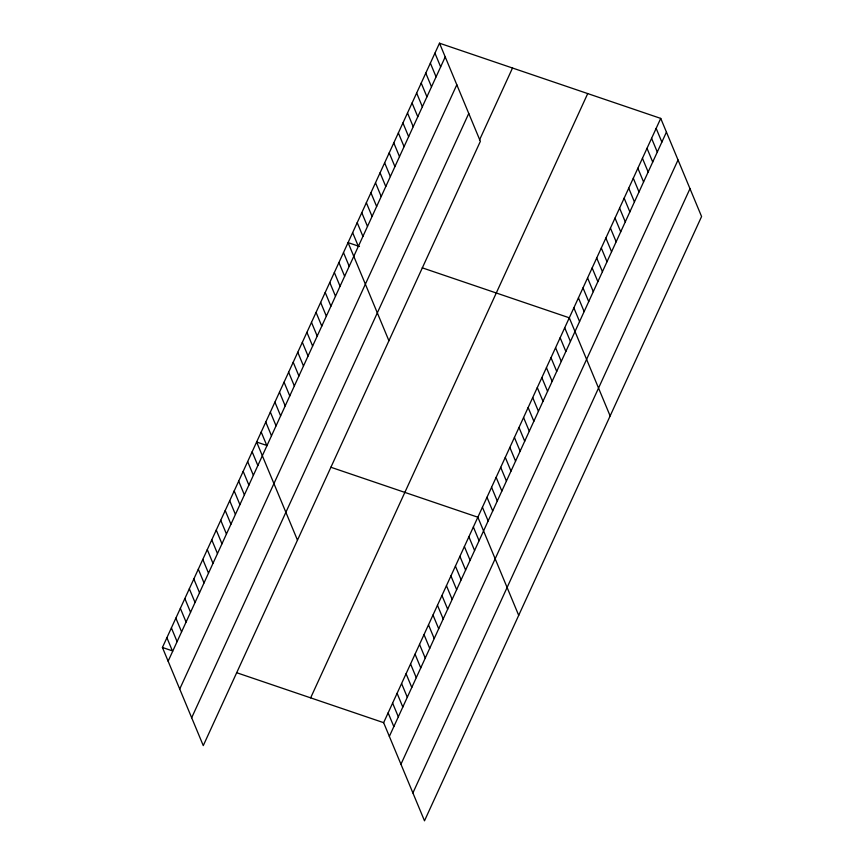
<?xml version="1.0" encoding="UTF-8"?>
<svg xmlns="http://www.w3.org/2000/svg" width="864" height="864" viewBox="0 0 864 864"><rect width="100%" height="100%" fill="white"/><g stroke="black" fill="none" stroke-linecap="round" stroke-linejoin="round"><path stroke-width="1.3" d="M439.506 43.2L480.362 141.329L203.267 745.6L162.421 647.471L439.506 43.2L660.733 118.4L701.579 216.529L424.494 820.8L383.638 722.671L660.733 118.4M168.134 661.187L445.219 56.916M179.723 689.04L456.818 84.769M191.668 717.746L468.763 113.476M479.488 140.022L512.514 68.018M310.64 697.853L587.725 93.582M389.351 736.387L666.436 132.116M400.95 764.24L678.035 159.97M412.895 792.947L689.98 188.665M359.478 246.488L348.073 242.611L388.919 340.74M422.248 267.829L569.29 317.801L610.135 415.94M265.756 445.122L256.63 442.022L297.475 540.151M330.804 467.23L477.857 517.212L518.702 615.352M162.421 647.471L171.547 650.57M236.596 672.689L383.638 722.671M656.154 128.369L661.867 142.085M651.586 138.337L657.299 152.053M647.017 148.306L652.72 162.022M642.438 158.274L648.151 171.99M637.87 168.253L643.583 181.958M633.301 178.222L639.004 191.938M628.733 188.19L634.435 201.906M624.154 198.158L629.867 211.874M619.585 208.127L625.288 221.843M615.017 218.106L620.719 231.811M610.438 228.074L616.151 241.79M605.869 238.043L611.572 251.759M601.301 248.011L607.003 261.727M596.722 257.98L602.435 271.696M592.153 267.948L597.856 281.664M587.585 277.927L593.287 291.643M583.006 287.896L588.719 301.612M578.437 297.864L584.14 311.58M573.869 307.832L579.571 321.548M564.721 327.78L570.434 341.496M560.153 337.748L565.855 351.464M434.938 53.168L440.651 66.884M555.574 347.717L561.287 361.433M430.369 63.137L436.072 76.853M551.005 357.685L556.718 371.401M425.79 73.116L431.503 86.832M546.437 367.654L552.139 381.37M421.222 83.084L426.935 96.8M541.858 377.633L547.571 391.349M416.653 93.053L422.356 106.769M537.289 387.601L543.002 401.317M412.074 103.021L417.787 116.737M532.721 397.57L538.423 411.286M407.506 112.99L413.219 126.706M528.142 407.538L533.855 421.254M402.937 122.969L408.64 136.674M523.573 417.506L529.286 431.222M398.358 132.937L404.071 146.653M519.005 427.486L524.707 441.202M393.79 142.906L399.503 156.622M514.426 437.454L520.139 451.17M389.221 152.874L394.924 166.59M509.857 447.422L515.57 461.138M384.642 162.842L390.355 176.558M505.289 457.391L510.991 471.107M380.074 172.822L385.787 186.527M500.71 467.359L506.423 481.075M375.505 182.79L381.208 196.506M496.141 477.338L501.854 491.044M370.926 192.758L376.639 206.474M491.573 487.307L497.275 501.023M366.358 202.727L372.071 216.443M486.994 497.275L492.707 510.991M361.789 212.695L367.492 226.411M482.425 507.244L488.138 520.96M357.21 222.664L362.923 236.38M352.642 232.643L358.355 246.359M473.364 526.997L479.077 540.713M468.882 536.782L474.584 550.498M343.494 252.58L349.207 266.296M464.389 546.566L470.102 560.282M338.926 262.548L344.639 276.264M459.907 556.351L465.62 570.067M334.357 272.516L340.06 286.232M455.425 566.136L461.128 579.852M329.778 282.496L335.491 296.212M450.932 575.921L456.646 589.637M325.21 292.464L330.923 306.18M446.45 585.695L452.153 599.411M320.641 302.432L326.344 316.148M441.958 595.48L447.671 609.196M316.062 312.401L321.775 326.117M437.476 605.264L443.189 618.98M311.494 322.369L317.207 336.085M432.994 615.049L438.696 628.765M306.925 332.348L312.628 346.064M428.501 624.834L434.214 638.55M302.346 342.317L308.059 356.033M424.019 634.619L429.732 648.335M297.778 352.285L303.491 366.001M419.537 644.404L425.239 658.12M415.044 654.188L420.757 667.904M293.209 362.254L298.912 375.97M410.562 663.962L416.264 677.678M288.63 372.222L294.343 385.938M406.069 673.747L411.782 687.463M284.062 382.201L289.775 395.917M401.587 683.532L407.3 697.248M279.493 392.17L285.196 405.886M397.105 693.317L402.808 707.033M274.914 402.138L280.627 415.854M392.612 703.102L398.326 716.818M270.346 412.106L276.059 425.822M388.13 712.886L393.833 726.602M265.777 422.075L271.48 435.791M261.198 432.054L266.911 445.759M252.148 451.807L257.85 465.523M247.655 461.581L253.368 475.297M243.173 471.366L248.886 485.082M238.691 481.151L244.393 494.867M234.198 490.936L239.911 504.652M229.716 500.72L235.418 514.436M225.223 510.505L230.936 524.221M220.741 520.29L226.454 534.006M216.259 530.075L221.962 543.791M211.766 539.86L217.48 553.565M207.284 549.634L212.987 563.35M202.792 559.418L208.505 573.134M198.31 569.203L204.023 582.919M193.828 578.988L199.53 592.704M189.335 588.773L195.048 602.489M184.853 598.558L190.555 612.274M180.36 608.342L186.073 622.058M175.878 618.127L181.591 631.832M171.396 627.901L177.098 641.617M166.903 637.686L172.616 651.402"/></g></svg>
